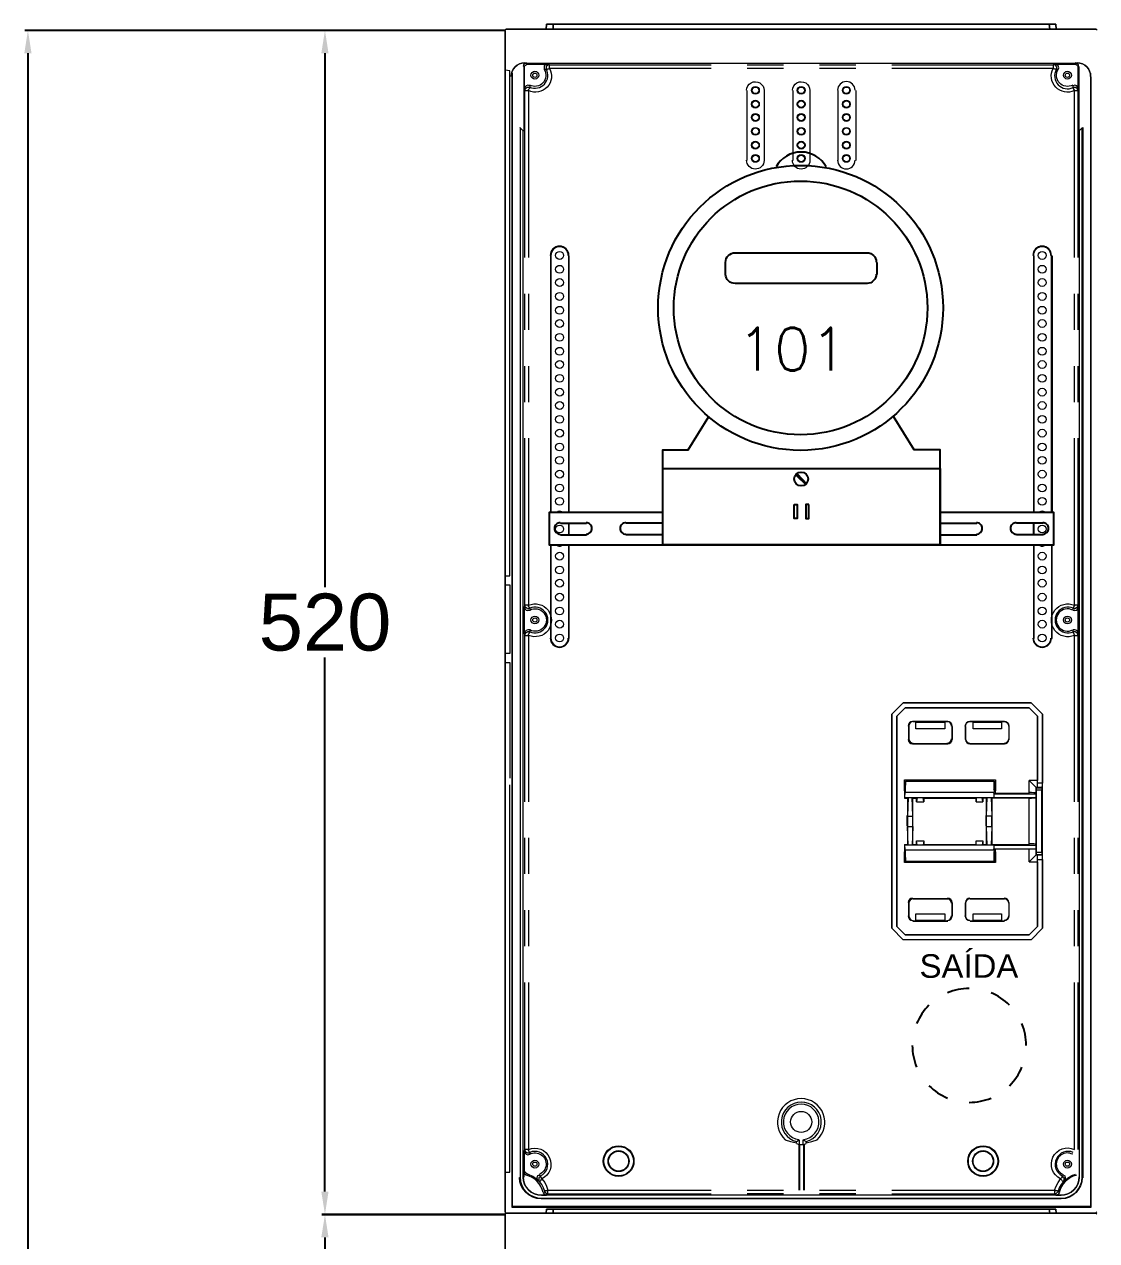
# Model space of a CAD drawing. Header units: millimetres. Extents: x 2788 to 2954, y 1337 to 1391.
# Drawn here: x 2903.994 to 2905.878, y 1352.448 to 1354.584 of the extents above; entities that cross this region are included whole.
import ezdxf

# ---------------------------------------------------------------- set-up
doc = ezdxf.new("R2010")
doc.units = ezdxf.units.MM
for name, color, linetype in [('Diagrama Unifilar', 7, 'Continuous'), ('PDF_0', 7, 'Continuous'), ('PDF_Texto', 7, 'Continuous'), ('PDF_VPORTS', 7, 'Continuous')]:
    doc.layers.add(name, color=color, linetype=linetype)
doc.styles.add('PDF Arial', font='arial.ttf')
doc.styles.add('ROMMANS', font='ROMANS.shx', dxfattribs={"height": 100})

msp = doc.modelspace()

# ---------------------------------------------------------------- linework, layer by layer
at = {"layer": 'PDF_0', "lineweight": 15}
for points in [[(2904.9106, 1354.5754), (2904.9117, 1354.5839), (2904.9233, 1354.5839), (2905.7943, 1354.5839), (2905.806, 1354.5839), (2905.807, 1354.5754), (2905.806, 1354.5839), (2905.7943, 1354.5839), (2904.9233, 1354.5839), (2904.9117, 1354.5839)], [(2904.8386, 1352.4979), (2904.8386, 1354.5733)], [(2904.8407, 1354.5754), (2905.8769, 1354.5754)], [(2904.9191, 1354.1775), (2904.9191, 1353.7266)], [(2904.9508, 1353.7266), (2904.9508, 1354.1775)], [(2904.9508, 1353.6875), (2904.9508, 1353.7076)], [(2904.9191, 1353.6695), (2904.9191, 1353.5054)], [(2904.9508, 1353.5054), (2904.9508, 1353.6695)], [(2905.5181, 1352.9963), (2905.5181, 1353.3721), (2905.5382, 1353.3922), (2905.5181, 1353.3721)], [(2905.6165, 1353.3594), (2905.5551, 1353.3594), (2905.5562, 1353.3594), (2905.5573, 1353.3594), (2905.5604, 1353.3583), (2905.6112, 1353.3583), (2905.6134, 1353.3594), (2905.6155, 1353.3594)], [(2905.716, 1353.3594), (2905.6557, 1353.3594), (2905.6578, 1353.3594), (2905.661, 1353.3583), (2905.7107, 1353.3583), (2905.7139, 1353.3594)], [(2905.5477, 1353.3287), (2905.5477, 1353.3509), (2905.5477, 1353.3276)], [(2905.6239, 1353.3276), (2905.6239, 1353.3509), (2905.6239, 1353.3287)], [(2905.6472, 1353.3509), (2905.6472, 1353.3276), (2905.6483, 1353.3287), (2905.6483, 1353.3509)], [(2905.7245, 1353.3276), (2905.7245, 1353.3509), (2905.7234, 1353.3509), (2905.7234, 1353.3287)], [(2905.5562, 1353.3202), (2905.5551, 1353.3202), (2905.6165, 1353.3202), (2905.6155, 1353.3202)], [(2905.716, 1353.3202), (2905.6557, 1353.3202)], [(2905.5424, 1353.2546), (2905.698, 1353.2546), (2905.698, 1353.2345), (2905.5424, 1353.2345)], [(2905.6779, 1353.2186), (2905.6769, 1353.226), (2905.6779, 1353.225)], [(2905.5477, 1353.0397), (2905.5477, 1353.0408), (2905.5477, 1353.0175)], [(2905.6165, 1353.0482), (2905.5551, 1353.0482), (2905.5562, 1353.0482), (2905.6155, 1353.0482)], [(2905.6239, 1353.0175), (2905.6239, 1353.0408), (2905.6239, 1353.0397)], [(2905.6483, 1353.0175), (2905.6483, 1353.0397), (2905.6472, 1353.0408), (2905.6472, 1353.0175)], [(2905.7245, 1353.0408), (2905.7234, 1353.0397), (2905.7234, 1353.0175), (2905.7245, 1353.0175)], [(2905.5551, 1353.009), (2905.6165, 1353.009), (2905.6155, 1353.009), (2905.6134, 1353.009), (2905.6112, 1353.0101), (2905.5604, 1353.0101), (2905.5573, 1353.009), (2905.5562, 1353.009)], [(2905.6557, 1353.009), (2905.716, 1353.009), (2905.7139, 1353.009), (2905.7107, 1353.0101), (2905.661, 1353.0101), (2905.6578, 1353.009)], [(2904.8386, 1350.4171), (2904.8386, 1352.4936)], [(2904.8407, 1352.4957), (2905.8769, 1352.4957)], [(2904.8407, 1352.4957), (2905.8769, 1352.4957)], [(2904.9106, 1352.4957), (2904.9117, 1352.5031), (2904.9233, 1352.5031), (2905.7943, 1352.5031), (2905.806, 1352.5031), (2905.807, 1352.4957), (2905.806, 1352.5031), (2905.7943, 1352.5031), (2904.9233, 1352.5031), (2904.9117, 1352.5031)]]:
    msp.add_lwpolyline(points, close=True, dxfattribs=at)
at = {"layer": 'PDF_0', "lineweight": 0}
for points in [[(2904.9233, 1354.5754), (2904.9233, 1354.5839)], [(2905.7943, 1354.5839), (2905.7954, 1354.5754)], [(2904.9233, 1352.4957), (2904.9233, 1352.5031)], [(2905.7943, 1352.5031), (2905.7954, 1352.4957)]]:
    msp.add_lwpolyline(points, close=True, dxfattribs=at)
at = {"layer": 'PDF_0', "color": 150, "lineweight": 25, "true_color": 0x007fff}
for points in [[(2904.6756, 1354.5733), (2903.9951, 1354.5733)], [(2904.8386, 1354.5733), (2904.5169, 1354.5733)], [(2904.0004, 1354.5331), (2904.0004, 1351.5157)], [(2904.5222, 1354.5331), (2904.5222, 1353.5954)], [(2904.5222, 1352.5338), (2904.5222, 1353.4716)], [(2904.5222, 1352.4534), (2904.5222, 1351.5157)]]:
    msp.add_lwpolyline(points, dxfattribs=at)
at = {"layer": 'PDF_0', "lineweight": 15}
for points in [[(2904.8386, 1354.5738, -0.414215), (2904.8407, 1354.5754), (2905.8769, 1354.5754, -0.414215), (2905.8779, 1354.5738)], [(2904.882, 1354.4759), (2904.8788, 1354.477), (2904.8757, 1354.4759), (2904.8736, 1354.4738), (2904.8725, 1354.4707), (2904.8725, 1354.5077, -0.414213), (2904.8788, 1354.5141), (2904.9127, 1354.5141), (2904.9095, 1354.513), (2904.9074, 1354.5109), (2904.9074, 1354.5077), (2904.9074, 1354.5045, -0.775486), (2904.8818, 1354.4772)], [(2905.8359, 1354.4772, -0.775486), (2905.8102, 1354.5045), (2905.8113, 1354.5077), (2905.8102, 1354.5109), (2905.8081, 1354.513), (2905.8049, 1354.5141), (2905.8393, 1354.5141, -0.414213), (2905.8451, 1354.5077), (2905.8451, 1354.4707), (2905.8451, 1354.4738), (2905.843, 1354.4759), (2905.8398, 1354.477), (2905.8367, 1354.4759)], [(2905.263, 1354.468, -1), (2905.2937, 1354.4675), (2905.2937, 1354.3447, -1), (2905.263, 1354.3452)], [(2905.3435, 1354.468, -1), (2905.3742, 1354.4675), (2905.3742, 1354.3447, -1), (2905.3435, 1354.3452)], [(2904.8704, 1352.5598, 0.41421), (2904.9027, 1352.5275, -0.41421), (2904.8704, 1352.5592), (2904.8704, 1354.3966), (2904.8651, 1354.4019), (2904.8651, 1352.5592, 0.414101), (2904.9032, 1352.5222), (2905.8155, 1352.5222, 0.414101), (2905.8525, 1352.5592), (2905.8525, 1354.4019), (2905.8473, 1354.3966), (2905.8473, 1352.5592, -0.41421), (2905.815, 1352.5275, 0.41421), (2905.8473, 1352.5598)], [(2905.5447, 1353.1944, 0.011486), (2905.5446, 1353.1853, 0.011486), (2905.5447, 1353.1761)], [(2905.555, 1353.1761, 0.011486), (2905.5551, 1353.1853, 0.011486), (2905.555, 1353.1944)], [(2905.6834, 1353.1944, 0.011486), (2905.6832, 1353.1853, 0.011486), (2905.6834, 1353.1761)], [(2905.6936, 1353.1761, 0.011486), (2905.6938, 1353.1853, 0.011486), (2905.6936, 1353.1944)], [(2904.8778, 1352.5645), (2904.8746, 1352.5666), (2904.8725, 1352.5698), (2904.8725, 1352.6048), (2904.8736, 1352.6016), (2904.8757, 1352.5995), (2904.8788, 1352.5984), (2904.882, 1352.5995, -1.055241), (2904.8984, 1352.5639)], [(2904.9054, 1352.5323, 0.292489), (2904.8757, 1352.5624), (2904.8725, 1352.5645), (2904.8714, 1352.5688), (2904.8714, 1352.5592)], [(2905.8525, 1352.5587, -0.414101), (2905.8155, 1352.5211), (2904.9021, 1352.5211, -0.414101), (2904.864, 1352.5587)], [(2905.8424, 1352.5625, 0.292489), (2905.8123, 1352.5317), (2905.8102, 1352.5285), (2905.806, 1352.5275), (2905.8155, 1352.5275), (2904.9032, 1352.5275), (2904.9117, 1352.5275), (2904.9085, 1352.5285), (2904.9064, 1352.5317)], [(2905.8197, 1352.5624), (2905.8219, 1352.5614), (2905.8229, 1352.5582), (2905.8229, 1352.5561), (2905.8219, 1352.5529, -0.134814), (2905.8407, 1352.5643)]]:
    msp.add_lwpolyline(points, format="xyb", dxfattribs=at)
for points in [[(2904.873, 1354.5162, 0.414213), (2904.8492, 1354.4924, -0.414213)], [(2905.8674, 1354.4924, 0.414213), (2905.8436, 1354.5162, -0.414213)], [(2904.9291, 1353.6698, 0.467696), (2904.9397, 1353.6698, -0.416518)], [(2905.7769, 1353.6698, 0.467696), (2905.7874, 1353.6698, -0.416518)], [(2904.882, 1353.5202), (2904.8788, 1353.5202), (2904.8757, 1353.5192), (2904.8736, 1353.5171), (2904.8725, 1353.5149), (2904.8725, 1353.5605), (2904.8736, 1353.5573), (2904.8757, 1353.5552), (2904.8788, 1353.5541), (2904.882, 1353.5552, -1.671857)], [(2905.6552, 1353.3594, 0.414101), (2905.6472, 1353.3514, -0.414101)], [(2905.7234, 1353.3514, 0.414101), (2905.7155, 1353.3594, -0.414101)], [(2905.6472, 1353.018, 0.414101), (2905.6552, 1353.0101, -0.414101)], [(2905.7155, 1353.0101, 0.414101), (2905.7234, 1353.018, -0.414101)]]:
    msp.add_lwpolyline(points, format="xyb", close=True, dxfattribs=at)
for points in [[(2905.8441, 1354.5151), (2904.8736, 1354.5151)], [(2905.8409, 1354.5151), (2904.8767, 1354.5151)], [(2904.8386, 1353.6155), (2904.8471, 1353.6155), (2904.8471, 1354.5024), (2904.8386, 1354.5035)], [(2904.8503, 1354.4918), (2904.8503, 1352.5063)], [(2904.8503, 1354.4918), (2904.8503, 1354.4918)], [(2904.8513, 1354.4982), (2904.8513, 1352.5074)], [(2904.8714, 1354.5098), (2904.8714, 1354.3966), (2904.8704, 1354.3966)], [(2905.8473, 1354.3966), (2905.8473, 1354.5098)], [(2905.8674, 1354.4982), (2905.8674, 1352.5074), (2905.8684, 1352.5063), (2905.8684, 1354.4918)], [(2905.2641, 1354.3447), (2905.2641, 1354.4675)], [(2905.3445, 1354.3447), (2905.3445, 1354.4675)], [(2905.4239, 1354.3447), (2905.4239, 1354.4675)], [(2905.4546, 1354.4675), (2905.4546, 1354.3447)], [(2904.8651, 1354.4019), (2904.8651, 1354.4029), (2904.8651, 1352.5582)], [(2905.8525, 1354.4019), (2905.8536, 1354.4029), (2905.8536, 1352.5582)], [(2904.9191, 1354.1775), (2904.9191, 1354.1775)], [(2904.9508, 1354.1775), (2904.9508, 1354.1775)], [(2905.7679, 1353.7266), (2905.7679, 1354.1775), (2905.7668, 1354.1775), (2905.7668, 1353.7266)], [(2905.7986, 1353.7266), (2905.7986, 1354.1775), (2905.7996, 1354.1775), (2905.7996, 1353.7266)], [(2905.7668, 1353.6875), (2905.7668, 1353.7076)], [(2905.7679, 1353.6875), (2905.7679, 1353.7076)], [(2905.7668, 1353.6695), (2905.7668, 1353.5054), (2905.7679, 1353.5054), (2905.7679, 1353.6695)], [(2905.7986, 1353.6695), (2905.7986, 1353.5054), (2905.7996, 1353.5054), (2905.7996, 1353.6695)], [(2904.8386, 1353.5996), (2904.8471, 1353.5996), (2904.8471, 1353.479), (2904.8386, 1353.479)], [(2905.8367, 1353.5552), (2905.8398, 1353.5541), (2905.843, 1353.5552), (2905.8451, 1353.5573), (2905.8451, 1353.5605), (2905.8451, 1353.5149), (2905.8451, 1353.5171), (2905.843, 1353.5192), (2905.8398, 1353.5202), (2905.8367, 1353.5202)], [(2904.8386, 1353.4631), (2904.8471, 1353.4631), (2904.8471, 1353.2599)], [(2905.5266, 1353.3689), (2905.5414, 1353.3837), (2905.5266, 1353.3689)], [(2905.5382, 1353.3922), (2905.7626, 1353.3922), (2905.5382, 1353.3922)], [(2905.5414, 1353.3837), (2905.7594, 1353.3837), (2905.5414, 1353.3837)], [(2905.7594, 1353.3837), (2905.7742, 1353.3689), (2905.7594, 1353.3837)], [(2905.7626, 1353.3922), (2905.7827, 1353.3721), (2905.7626, 1353.3922)], [(2905.5266, 1352.9995), (2905.5266, 1353.3689), (2905.5266, 1352.9995)], [(2905.7816, 1353.1255), (2905.7827, 1353.1244), (2905.7742, 1353.1244), (2905.7711, 1353.1244), (2905.7594, 1353.1128), (2905.7742, 1353.1128), (2905.7742, 1352.9995), (2905.7742, 1353.117), (2905.7827, 1353.117), (2905.7827, 1352.9963), (2905.7827, 1353.3721), (2905.7827, 1353.2514), (2905.7742, 1353.2514), (2905.7742, 1353.3689), (2905.7742, 1353.2556), (2905.7594, 1353.2556)], [(2905.6112, 1353.3583), (2905.6112, 1353.3467), (2905.5604, 1353.3467), (2905.5604, 1353.3583)], [(2905.7107, 1353.3583), (2905.7107, 1353.3467), (2905.661, 1353.3467), (2905.661, 1353.3583)], [(2905.6557, 1353.3202), (2905.6557, 1353.3202)], [(2905.5403, 1353.2377), (2905.5403, 1353.2567), (2905.7001, 1353.2567), (2905.7001, 1353.2377)], [(2905.698, 1353.2398), (2905.698, 1353.2546), (2905.5424, 1353.2546), (2905.5414, 1353.2398)], [(2905.7001, 1353.2334), (2905.7594, 1353.2334), (2905.7594, 1353.2556), (2905.7711, 1353.244), (2905.7742, 1353.244), (2905.7827, 1353.244), (2905.7816, 1353.2429)], [(2904.8386, 1352.5677), (2904.8471, 1352.5677), (2904.8471, 1353.2482)], [(2905.5414, 1353.2387), (2905.5403, 1353.2377), (2905.5403, 1353.225), (2905.5414, 1353.226), (2905.5467, 1353.226), (2905.5541, 1353.226), (2905.5626, 1353.226), (2905.5731, 1353.226), (2905.6663, 1353.226), (2905.6769, 1353.226), (2905.6853, 1353.226), (2905.6927, 1353.226), (2905.698, 1353.226), (2905.698, 1353.2324), (2905.7001, 1353.2334), (2905.7001, 1353.2377), (2905.698, 1353.2387)], [(2905.698, 1353.2324), (2905.7711, 1353.2324)], [(2905.7721, 1353.2429), (2905.7816, 1353.2429), (2905.7816, 1353.2387), (2905.7721, 1353.2387), (2905.7721, 1353.2429), (2905.7711, 1353.244), (2905.7711, 1353.2334), (2905.7711, 1353.2324), (2905.7711, 1353.226), (2905.7711, 1353.225), (2905.7711, 1353.1435), (2905.7711, 1353.1424), (2905.7711, 1353.135), (2905.7711, 1353.1244), (2905.7721, 1353.1255), (2905.7721, 1353.1297), (2905.7721, 1353.2387)], [(2905.7721, 1353.1297), (2905.7816, 1353.1297), (2905.7816, 1353.2387)], [(2905.5403, 1353.225), (2905.5456, 1353.225), (2905.5467, 1353.226), (2905.5456, 1353.1932), (2905.5551, 1353.1932), (2905.5541, 1353.226), (2905.5551, 1353.225), (2905.5615, 1353.225), (2905.5626, 1353.226), (2905.5615, 1353.2186), (2905.5742, 1353.2186), (2905.5731, 1353.226), (2905.5742, 1353.225), (2905.6663, 1353.225), (2905.6663, 1353.226), (2905.6663, 1353.2186), (2905.6779, 1353.2186)], [(2905.5456, 1353.225), (2905.5456, 1353.1435), (2905.5467, 1353.1424), (2905.5456, 1353.1752), (2905.5551, 1353.1752), (2905.5541, 1353.1424), (2905.5551, 1353.1435), (2905.5615, 1353.1435), (2905.5626, 1353.1424), (2905.5615, 1353.1498), (2905.5742, 1353.1498), (2905.5731, 1353.1424), (2905.5742, 1353.1435), (2905.6663, 1353.1435), (2905.6663, 1353.1424), (2905.6663, 1353.1498), (2905.6779, 1353.1498), (2905.6769, 1353.1424), (2905.6779, 1353.1435), (2905.6843, 1353.1435), (2905.6853, 1353.1424), (2905.6843, 1353.1752), (2905.6938, 1353.1752), (2905.6927, 1353.1424), (2905.6938, 1353.1435), (2905.7594, 1353.1435), (2905.7594, 1353.225), (2905.6938, 1353.225), (2905.6927, 1353.226), (2905.6938, 1353.1932), (2905.6843, 1353.1932), (2905.6853, 1353.226), (2905.6843, 1353.225), (2905.6779, 1353.225)], [(2905.5551, 1353.1435), (2905.5551, 1353.225)], [(2905.5615, 1353.2186), (2905.5615, 1353.225)], [(2905.5742, 1353.225), (2905.5742, 1353.2186)], [(2905.6663, 1353.2186), (2905.6663, 1353.225)], [(2905.6843, 1353.1435), (2905.6843, 1353.225)], [(2905.6938, 1353.225), (2905.6938, 1353.1435)], [(2905.698, 1353.226), (2905.7711, 1353.226)], [(2905.5615, 1353.1435), (2905.5615, 1353.1498)], [(2905.5742, 1353.1498), (2905.5742, 1353.1435)], [(2905.6663, 1353.1435), (2905.6663, 1353.1498)], [(2905.6779, 1353.1498), (2905.6779, 1353.1435)], [(2905.7711, 1353.135), (2905.698, 1353.135), (2905.698, 1353.1424), (2905.6927, 1353.1424), (2905.6853, 1353.1424), (2905.6769, 1353.1424), (2905.6663, 1353.1424), (2905.5731, 1353.1424), (2905.5626, 1353.1424), (2905.5541, 1353.1424), (2905.5467, 1353.1424), (2905.5414, 1353.1424), (2905.5403, 1353.1435), (2905.5403, 1353.1308), (2905.5414, 1353.1308)], [(2905.5403, 1353.1435), (2905.5456, 1353.1435)], [(2905.7001, 1353.1308), (2905.7001, 1353.1117), (2905.5403, 1353.1117), (2905.5403, 1353.1308)], [(2905.5414, 1353.1286), (2905.5424, 1353.1138), (2905.5424, 1353.1339), (2905.698, 1353.1339), (2905.698, 1353.1138), (2905.698, 1353.1286)], [(2905.698, 1353.1424), (2905.7711, 1353.1424)], [(2905.698, 1353.1308), (2905.7001, 1353.1308), (2905.7001, 1353.135)], [(2905.7594, 1353.1128), (2905.7594, 1353.135)], [(2905.7816, 1353.1297), (2905.7816, 1353.1255), (2905.7721, 1353.1255)], [(2905.698, 1353.1138), (2905.5424, 1353.1138), (2905.698, 1353.1138)], [(2905.716, 1353.0482), (2905.6557, 1353.0482), (2905.716, 1353.0482)], [(2905.5477, 1353.0175), (2905.5477, 1353.0175)], [(2905.5604, 1353.0101), (2905.5604, 1353.0217), (2905.6112, 1353.0217), (2905.6112, 1353.0101)], [(2905.6239, 1353.0175), (2905.6239, 1353.0175)], [(2905.661, 1353.0101), (2905.661, 1353.0217), (2905.7107, 1353.0217), (2905.7107, 1353.0101)], [(2905.5382, 1352.9762), (2905.5181, 1352.9963), (2905.5382, 1352.9762)], [(2905.5414, 1352.9847), (2905.5266, 1352.9995), (2905.5414, 1352.9847)], [(2905.7626, 1352.9762), (2905.7827, 1352.9963), (2905.7626, 1352.9762), (2905.5382, 1352.9762)], [(2905.5668, 1353.0101), (2905.5668, 1353.009)], [(2905.6557, 1353.009), (2905.6557, 1353.009)], [(2905.716, 1353.009), (2905.716, 1353.009)], [(2905.7742, 1352.9995), (2905.7594, 1352.9847), (2905.7742, 1352.9995)], [(2905.5414, 1352.9847), (2905.7594, 1352.9847), (2905.5414, 1352.9847)], [(2905.3308, 1352.6249), (2905.3403, 1352.6217), (2905.3509, 1352.6196), (2905.3509, 1352.6217), (2905.3551, 1352.6249), (2905.3551, 1352.6164), (2905.3625, 1352.6164), (2905.3636, 1352.6164)], [(2905.3509, 1352.6185), (2905.3551, 1352.6164), (2905.3636, 1352.6164), (2905.3678, 1352.6185)], [(2905.3625, 1352.6164), (2905.3625, 1352.6249), (2905.3678, 1352.6217), (2905.3678, 1352.6196), (2905.3773, 1352.6217), (2905.3869, 1352.6249)], [(2904.899, 1352.5624), (2904.8958, 1352.5614), (2904.8947, 1352.5582), (2904.8947, 1352.5561), (2904.8968, 1352.5529)], [(2905.8674, 1352.5074), (2904.8513, 1352.5074), (2904.8503, 1352.5063), (2905.8684, 1352.5063)], [(2904.8407, 1352.4957), (2905.8769, 1352.4957)], [(2905.807, 1352.4957), (2905.806, 1352.5031), (2905.7943, 1352.5031), (2904.9233, 1352.5031), (2904.9117, 1352.5031), (2904.9106, 1352.4957)]]:
    msp.add_lwpolyline(points, dxfattribs=at)
at = {"layer": 'PDF_0', "lineweight": 0}
for points in [[(2904.8767, 1354.5151), (2904.8788, 1354.5141)], [(2905.2006, 1354.5066), (2904.9169, 1354.5066), (2904.9169, 1354.513), (2904.9148, 1354.513), (2904.9138, 1354.513), (2904.9138, 1354.5119), (2904.9127, 1354.5109), (2904.9117, 1354.5109), (2904.9106, 1354.5098), (2904.9106, 1354.5088), (2904.9106, 1354.5077), (2904.9106, 1354.5066), (2904.9106, 1354.5056), (2904.9117, 1354.5045), (2904.9074, 1354.5045)], [(2904.9127, 1354.5141), (2904.9169, 1354.513), (2905.2006, 1354.513)], [(2905.2641, 1354.513), (2905.3276, 1354.513)], [(2905.3911, 1354.513), (2905.4546, 1354.513)], [(2905.5181, 1354.513), (2905.8017, 1354.513), (2905.8049, 1354.5141)], [(2905.8398, 1354.5141), (2905.8409, 1354.5151)], [(2904.8725, 1354.5077), (2904.8714, 1354.5098)], [(2905.3276, 1354.5066), (2905.2641, 1354.5066)], [(2905.4546, 1354.5066), (2905.3911, 1354.5066)], [(2905.8473, 1354.5098), (2905.8451, 1354.5077)], [(2904.8736, 1354.1743), (2904.8736, 1354.4675), (2904.8725, 1354.4707)], [(2904.882, 1354.4759), (2904.882, 1354.4728), (2904.881, 1354.4728), (2904.8799, 1354.4728), (2904.8788, 1354.4728), (2904.8778, 1354.4728), (2904.8767, 1354.4728), (2904.8757, 1354.4717), (2904.8746, 1354.4717), (2904.8746, 1354.4707), (2904.8736, 1354.4696), (2904.8736, 1354.4685), (2904.8736, 1354.4675), (2904.8799, 1354.4675), (2904.8799, 1354.1743)], [(2905.8388, 1354.1743), (2905.8388, 1354.4675), (2905.8451, 1354.4675), (2905.8451, 1354.4685), (2905.8441, 1354.4696), (2905.8441, 1354.4707), (2905.843, 1354.4717), (2905.842, 1354.4717), (2905.842, 1354.4728), (2905.8409, 1354.4728), (2905.8398, 1354.4728), (2905.8388, 1354.4728), (2905.8377, 1354.4728), (2905.8367, 1354.4728), (2905.8367, 1354.4759)], [(2905.8451, 1354.4707), (2905.8451, 1354.4675), (2905.8451, 1354.1743)], [(2904.8736, 1354.0473), (2904.8736, 1354.1108)], [(2904.8799, 1354.1108), (2904.8799, 1354.0473)], [(2905.8388, 1354.0473), (2905.8388, 1354.1108)], [(2905.8451, 1354.1108), (2905.8451, 1354.0473)], [(2904.8736, 1353.9203), (2904.8736, 1353.9838)], [(2904.8799, 1353.9838), (2904.8799, 1353.9203)], [(2905.8388, 1353.9203), (2905.8388, 1353.9838)], [(2905.8451, 1353.9838), (2905.8451, 1353.9203)], [(2904.8725, 1353.5605), (2904.8736, 1353.5636), (2904.8736, 1353.8568)], [(2904.8799, 1353.8568), (2904.8799, 1353.5636), (2904.8736, 1353.5636), (2904.8736, 1353.5626), (2904.8736, 1353.5615), (2904.8746, 1353.5605), (2904.8746, 1353.5594), (2904.8757, 1353.5594), (2904.8767, 1353.5583), (2904.8778, 1353.5583), (2904.8788, 1353.5573), (2904.8799, 1353.5573), (2904.881, 1353.5583), (2904.882, 1353.5583), (2904.882, 1353.5552)], [(2905.8367, 1353.5552), (2905.8367, 1353.5583), (2905.8377, 1353.5583), (2905.8388, 1353.5573), (2905.8398, 1353.5573), (2905.8409, 1353.5583), (2905.842, 1353.5583), (2905.842, 1353.5594), (2905.843, 1353.5594), (2905.8441, 1353.5605), (2905.8441, 1353.5615), (2905.8451, 1353.5626), (2905.8451, 1353.5636), (2905.8388, 1353.5636), (2905.8388, 1353.8568)], [(2905.8451, 1353.8568), (2905.8451, 1353.5636), (2905.8451, 1353.5605)], [(2904.8736, 1353.2186), (2904.8736, 1353.5107), (2904.8725, 1353.5149)], [(2904.882, 1353.5202), (2904.882, 1353.5171), (2904.881, 1353.5171), (2904.8799, 1353.5171), (2904.8788, 1353.5171), (2904.8778, 1353.5171), (2904.8767, 1353.516), (2904.8757, 1353.516), (2904.8746, 1353.5149), (2904.8746, 1353.5139), (2904.8736, 1353.5128), (2904.8736, 1353.5107), (2904.8799, 1353.5107), (2904.8799, 1353.2186)], [(2905.8451, 1353.5149), (2905.8451, 1353.5107), (2905.8451, 1353.2186)], [(2904.8736, 1353.0916), (2904.8736, 1353.1551)], [(2904.8799, 1353.1551), (2904.8799, 1353.0916)], [(2905.8388, 1353.0916), (2905.8388, 1353.1551)], [(2905.8451, 1353.1551), (2905.8451, 1353.0916)], [(2904.8736, 1352.9646), (2904.8736, 1353.0281)], [(2904.8799, 1353.0281), (2904.8799, 1352.9646)], [(2905.8388, 1352.9646), (2905.8388, 1353.0281)], [(2905.8451, 1353.0281), (2905.8451, 1352.9646)], [(2904.8725, 1352.6048), (2904.8736, 1352.6079), (2904.8736, 1352.9011)], [(2904.8799, 1352.9011), (2904.8799, 1352.6079), (2904.8736, 1352.6079), (2904.8736, 1352.6069), (2904.8736, 1352.6058), (2904.8746, 1352.6048), (2904.8746, 1352.6037), (2904.8757, 1352.6026), (2904.8767, 1352.6026), (2904.8778, 1352.6016), (2904.8788, 1352.6016), (2904.8799, 1352.6016), (2904.881, 1352.6016), (2904.882, 1352.6026), (2904.882, 1352.5995)], [(2905.8451, 1352.9011), (2905.8451, 1352.6079)], [(2904.8714, 1352.5688), (2904.8725, 1352.5698)], [(2904.8651, 1352.5582), (2904.8651, 1352.5592)], [(2904.8704, 1352.5592), (2904.8714, 1352.5592)], [(2904.8778, 1352.5645), (2904.8767, 1352.5635), (2904.8757, 1352.5624)], [(2904.9064, 1352.5317), (2904.9085, 1352.5338), (2904.9085, 1352.5328), (2904.9095, 1352.5328), (2904.9095, 1352.5317), (2904.9106, 1352.5307), (2904.9117, 1352.5307), (2904.9127, 1352.5296), (2904.9138, 1352.5296), (2904.9138, 1352.536), (2904.9127, 1352.536), (2904.9117, 1352.5349), (2904.9106, 1352.5349), (2904.9095, 1352.5349), (2904.9085, 1352.5349), (2904.9085, 1352.5338), (2904.9064, 1352.5402), (2904.9032, 1352.5465), (2904.899, 1352.5518), (2904.8968, 1352.5529)], [(2905.5181, 1352.536), (2905.8039, 1352.536), (2905.8039, 1352.5296), (2905.8049, 1352.5296), (2905.806, 1352.5307), (2905.807, 1352.5307), (2905.8081, 1352.5317), (2905.8092, 1352.5328), (2905.8102, 1352.5338), (2905.8092, 1352.5349), (2905.8081, 1352.5349), (2905.807, 1352.5349), (2905.806, 1352.5349), (2905.8049, 1352.536), (2905.8039, 1352.536), (2905.807, 1352.5434), (2905.8102, 1352.5497), (2905.8144, 1352.5561), (2905.8155, 1352.555), (2905.8166, 1352.5539), (2905.8176, 1352.5529), (2905.8187, 1352.5518), (2905.8197, 1352.5518), (2905.8197, 1352.5529), (2905.8208, 1352.5539), (2905.8208, 1352.555), (2905.8208, 1352.5561), (2905.8208, 1352.5571), (2905.8208, 1352.5582), (2905.8197, 1352.5592), (2905.8187, 1352.5592), (2905.8187, 1352.5603), (2905.8176, 1352.5614), (2905.8197, 1352.5624)], [(2905.8219, 1352.5529), (2905.8197, 1352.5518), (2905.8155, 1352.5465), (2905.8123, 1352.5402), (2905.8102, 1352.5338), (2905.8123, 1352.5317)], [(2904.9032, 1352.5275), (2904.9032, 1352.5275)], [(2904.9117, 1352.5275), (2904.9138, 1352.5296), (2905.2006, 1352.5296)], [(2905.2641, 1352.536), (2905.3276, 1352.536)], [(2905.3276, 1352.5296), (2905.2641, 1352.5296)], [(2905.3911, 1352.536), (2905.4546, 1352.536)], [(2905.4546, 1352.5296), (2905.3911, 1352.5296)], [(2905.5181, 1352.5296), (2905.8039, 1352.5296), (2905.806, 1352.5275)], [(2905.8155, 1352.5275), (2905.8155, 1352.5275)], [(2904.9032, 1352.5222), (2904.9021, 1352.5211)], [(2905.8155, 1352.5211), (2905.8155, 1352.5222)], [(2904.9233, 1352.5031), (2904.9233, 1352.4957)], [(2905.7954, 1352.4957), (2905.7943, 1352.5031)]]:
    msp.add_lwpolyline(points, dxfattribs=at)
for points in [[(2905.8102, 1354.5045), (2905.807, 1354.5045), (2905.807, 1354.5056), (2905.8081, 1354.5066), (2905.8081, 1354.5077), (2905.8081, 1354.5088), (2905.807, 1354.5098), (2905.807, 1354.5109), (2905.806, 1354.5109), (2905.8049, 1354.5119), (2905.8039, 1354.513), (2905.8028, 1354.513), (2905.8017, 1354.513), (2905.8017, 1354.5066), (2905.8028, 1354.5066), (2905.8039, 1354.5056), (2905.8049, 1354.5056), (2905.806, 1354.5045), (2905.807, 1354.5045, 0.729771), (2905.8367, 1354.4728), (2905.8367, 1354.4717), (2905.8367, 1354.4707), (2905.8377, 1354.4707), (2905.8377, 1354.4696), (2905.8388, 1354.4685), (2905.8388, 1354.4675, -0.732262), (2905.8017, 1354.5066), (2905.5181, 1354.5066)], [(2904.9117, 1354.5045), (2904.9127, 1354.5045), (2904.9138, 1354.5056), (2904.9148, 1354.5056), (2904.9159, 1354.5066), (2904.9169, 1354.5066, -0.724436), (2904.8799, 1354.4675), (2904.8799, 1354.4685), (2904.8799, 1354.4696), (2904.881, 1354.4707), (2904.882, 1354.4717), (2904.882, 1354.4728)], [(2905.8388, 1353.2186), (2905.8388, 1353.5107, -1.526621), (2905.8388, 1353.5636), (2905.8388, 1353.5626), (2905.8377, 1353.5615), (2905.8377, 1353.5605), (2905.8367, 1353.5594), (2905.8367, 1353.5583, 1.541167), (2905.8367, 1353.5171), (2905.8367, 1353.516), (2905.8367, 1353.5149), (2905.8377, 1353.5139), (2905.8377, 1353.5128), (2905.8388, 1353.5118), (2905.8388, 1353.5107), (2905.8451, 1353.5107), (2905.8451, 1353.5128), (2905.8441, 1353.5128), (2905.8441, 1353.5139), (2905.843, 1353.5149), (2905.842, 1353.516), (2905.8409, 1353.5171), (2905.8398, 1353.5171), (2905.8388, 1353.5171), (2905.8377, 1353.5171), (2905.8367, 1353.5171), (2905.8367, 1353.5202)], [(2905.8367, 1352.6026, 0.96917), (2905.8176, 1352.5614), (2905.8176, 1352.5603), (2905.8166, 1352.5603), (2905.8166, 1352.5592), (2905.8166, 1352.5582), (2905.8155, 1352.5571), (2905.8144, 1352.5561, -0.98486), (2905.8388, 1352.6079), (2905.8388, 1352.9011)], [(2904.899, 1352.5624), (2904.9011, 1352.5614), (2904.9, 1352.5603), (2904.899, 1352.5592), (2904.8979, 1352.5582), (2904.8979, 1352.5571), (2904.8979, 1352.5561), (2904.8979, 1352.555), (2904.8979, 1352.5539), (2904.8979, 1352.5529), (2904.899, 1352.5518), (2904.9, 1352.5518), (2904.9, 1352.5529), (2904.9011, 1352.5529), (2904.9021, 1352.5539), (2904.9021, 1352.555), (2904.9032, 1352.5561), (2904.9032, 1352.5571), (2904.9021, 1352.5571), (2904.9021, 1352.5582), (2904.9021, 1352.5592), (2904.9011, 1352.5603), (2904.9011, 1352.5614, 0.96917), (2904.882, 1352.6026), (2904.881, 1352.6037), (2904.881, 1352.6048), (2904.8799, 1352.6058), (2904.8799, 1352.6069), (2904.8799, 1352.6079, -0.975434), (2904.9032, 1352.5561), (2904.9085, 1352.5497), (2904.9117, 1352.5434), (2904.9138, 1352.536), (2905.2006, 1352.536)]]:
    msp.add_lwpolyline(points, format="xyb", dxfattribs=at)
at = {"layer": 'PDF_0', "lineweight": 25}
for points in [[(2905.4906, 1354.1452, -0.414213), (2905.4747, 1354.1288), (2905.2429, 1354.1288, -0.414213), (2905.226, 1354.1447), (2905.226, 1354.1658, -0.414213), (2905.2429, 1354.1828), (2905.4747, 1354.1828, -0.414213), (2905.4906, 1354.1664)], [(2904.9355, 1353.7086, 0.414214), (2904.9254, 1353.6986, 0.414214), (2904.9355, 1353.6885)], [(2904.981, 1353.6885, 0.414214), (2904.991, 1353.6986, 0.414214), (2904.981, 1353.7086)], [(2905.0508, 1353.7086, 0.414214), (2905.0408, 1353.6986, 0.414214), (2905.0508, 1353.6885)], [(2905.6668, 1353.6885, 0.414214), (2905.6769, 1353.6986, 0.414214), (2905.6668, 1353.7086)], [(2905.7367, 1353.7086, 0.414214), (2905.7266, 1353.6986, 0.414214), (2905.7367, 1353.6885)], [(2905.7832, 1353.6885, 0.414214), (2905.7933, 1353.6986, 0.414214), (2905.7832, 1353.7086)]]:
    msp.add_lwpolyline(points, format="xyb", dxfattribs=at)
for points in [[(2905.4916, 1354.1658), (2905.4916, 1354.1447)], [(2905.1159, 1353.6695), (2905.1159, 1353.8367), (2905.1604, 1353.8367), (2905.1964, 1353.8949)], [(2905.6028, 1353.6695), (2905.6028, 1353.8367), (2905.5573, 1353.8367), (2905.5213, 1353.8949)], [(2905.3498, 1353.7922), (2905.3678, 1353.7753)], [(2905.3519, 1353.7944), (2905.3689, 1353.7764)], [(2905.1159, 1353.7266), (2904.9159, 1353.7266), (2904.9159, 1353.6695), (2905.8028, 1353.6695), (2905.8028, 1353.7266), (2905.6028, 1353.7266)], [(2904.936, 1353.7076), (2904.9815, 1353.7076)], [(2905.1159, 1353.7076), (2905.0514, 1353.7076)], [(2905.6028, 1353.7076), (2905.6673, 1353.7076)], [(2905.7838, 1353.7076), (2905.7372, 1353.7076)], [(2904.936, 1353.6875), (2904.9815, 1353.6875)], [(2905.1159, 1353.6875), (2905.0514, 1353.6875)], [(2905.6028, 1353.6875), (2905.6673, 1353.6875)], [(2905.7838, 1353.6875), (2905.7372, 1353.6875)], [(2905.3551, 1352.6164), (2905.3551, 1352.536)], [(2905.3636, 1352.6164), (2905.3636, 1352.536)]]:
    msp.add_lwpolyline(points, dxfattribs=at)
for points in [[(2905.1159, 1353.8039), (2905.6028, 1353.8039), (2905.6028, 1353.6695), (2905.1159, 1353.6695)], [(2905.3466, 1353.7404), (2905.3519, 1353.7404), (2905.3519, 1353.716), (2905.3466, 1353.716)], [(2905.372, 1353.7404), (2905.3668, 1353.7404), (2905.3668, 1353.716), (2905.372, 1353.716)]]:
    msp.add_lwpolyline(points, close=True, dxfattribs=at)
at = {"layer": 'PDF_0', "lineweight": 0}
msp.add_lwpolyline([(2904.8799, 1353.5107), (2904.8799, 1353.5118), (2904.8799, 1353.5128), (2904.881, 1353.5139), (2904.881, 1353.5149), (2904.882, 1353.516), (2904.882, 1353.5171, 1.545983), (2904.882, 1353.5583), (2904.882, 1353.5594), (2904.881, 1353.5594), (2904.881, 1353.5605), (2904.8799, 1353.5615), (2904.8799, 1353.5626), (2904.8799, 1353.5636, -1.52294)], format="xyb", close=True, dxfattribs=at)
at = {"layer": 'PDF_0', "color": 150, "lineweight": 25, "true_color": 0x007fff}
msp.add_lwpolyline([(2904.5169, 1352.4936), (2904.8386, 1352.4936)], close=True, dxfattribs=at)
at = {"layer": 'PDF_0', "lineweight": 15}
for centre, radius in [((2904.891, 1354.4945), 0.00688), ((2904.891, 1354.4945), 0.0037), ((2905.8266, 1354.4945), 0.00688), ((2905.8266, 1354.4945), 0.0037), ((2905.2784, 1354.468), 0.00688), ((2905.2784, 1354.468), 0.00582), ((2905.3588, 1354.468), 0.00688), ((2905.3588, 1354.468), 0.00582), ((2905.4382, 1354.468), 0.00688), ((2905.4382, 1354.468), 0.00582), ((2905.2784, 1354.4437), 0.00688), ((2905.2784, 1354.4437), 0.00582), ((2905.3588, 1354.4437), 0.00688), ((2905.3588, 1354.4437), 0.00582), ((2905.4382, 1354.4437), 0.00688), ((2905.4382, 1354.4437), 0.00582), ((2905.2784, 1354.4204), 0.00688), ((2905.3588, 1354.4204), 0.00688), ((2905.4382, 1354.4204), 0.00688), ((2905.2784, 1354.4204), 0.00582), ((2905.3588, 1354.4204), 0.00582), ((2905.4382, 1354.4204), 0.00582), ((2905.2784, 1354.396), 0.00688), ((2905.2784, 1354.396), 0.00582), ((2905.3588, 1354.396), 0.00688), ((2905.3588, 1354.396), 0.00582), ((2905.4382, 1354.396), 0.00688), ((2905.4382, 1354.396), 0.00582), ((2905.2784, 1354.3717), 0.00688), ((2905.2784, 1354.3717), 0.00582), ((2905.3588, 1354.3717), 0.00688), ((2905.3588, 1354.3717), 0.00582), ((2905.4382, 1354.3717), 0.00688), ((2905.4382, 1354.3717), 0.00582), ((2905.2784, 1354.3484), 0.00688), ((2905.2784, 1354.3484), 0.00582), ((2905.3588, 1354.3484), 0.00688), ((2905.3588, 1354.3484), 0.00582), ((2905.4382, 1354.3484), 0.00688), ((2905.4382, 1354.3484), 0.00582), ((2904.9344, 1354.178), 0.00688), ((2904.9344, 1354.178), 0.00688), ((2905.7822, 1354.178), 0.00688), ((2905.7822, 1354.178), 0.00688), ((2904.9344, 1354.1537), 0.00688), ((2904.9344, 1354.1537), 0.00688), ((2905.7822, 1354.1537), 0.00688), ((2905.7822, 1354.1537), 0.00688), ((2904.9344, 1354.1304), 0.00688), ((2904.9344, 1354.1304), 0.00688), ((2905.7822, 1354.1304), 0.00688), ((2905.7822, 1354.1304), 0.00688), ((2904.9344, 1354.106), 0.00688), ((2904.9344, 1354.106), 0.00688), ((2905.7822, 1354.106), 0.00688), ((2905.7822, 1354.106), 0.00688), ((2904.9344, 1354.0817), 0.00688), ((2904.9344, 1354.0817), 0.00688), ((2905.7822, 1354.0817), 0.00688), ((2905.7822, 1354.0817), 0.00688), ((2904.9344, 1354.0584), 0.00688), ((2904.9344, 1354.0584), 0.00688), ((2905.7822, 1354.0584), 0.00688), ((2905.7822, 1354.0584), 0.00688), ((2904.9344, 1354.0341), 0.00688), ((2904.9344, 1354.0341), 0.00688), ((2905.7822, 1354.0341), 0.00688), ((2905.7822, 1354.0341), 0.00688), ((2904.9344, 1354.0097), 0.00688), ((2904.9344, 1354.0097), 0.00688), ((2905.7822, 1354.0097), 0.00688), ((2905.7822, 1354.0097), 0.00688), ((2904.9344, 1353.9865), 0.00688), ((2904.9344, 1353.9865), 0.00688), ((2905.7822, 1353.9865), 0.00688), ((2905.7822, 1353.9865), 0.00688), ((2904.9344, 1353.9621), 0.00688), ((2904.9344, 1353.9621), 0.00688), ((2905.7822, 1353.9621), 0.00688), ((2905.7822, 1353.9621), 0.00688), ((2904.9344, 1353.9378), 0.00688), ((2904.9344, 1353.9378), 0.00688), ((2905.7822, 1353.9378), 0.00688), ((2905.7822, 1353.9378), 0.00688), ((2904.9344, 1353.9145), 0.00688), ((2904.9344, 1353.9145), 0.00688), ((2905.7822, 1353.9145), 0.00688), ((2905.7822, 1353.9145), 0.00688), ((2904.9344, 1353.8901), 0.00688), ((2904.9344, 1353.8901), 0.00688), ((2905.7822, 1353.8901), 0.00688), ((2905.7822, 1353.8901), 0.00688), ((2904.9344, 1353.8658), 0.00688), ((2904.9344, 1353.8658), 0.00688), ((2905.7822, 1353.8658), 0.00688), ((2905.7822, 1353.8658), 0.00688), ((2904.9344, 1353.8415), 0.00688), ((2904.9344, 1353.8415), 0.00688), ((2905.7822, 1353.8415), 0.00688), ((2905.7822, 1353.8415), 0.00688), ((2904.9344, 1353.8182), 0.00688), ((2904.9344, 1353.8182), 0.00688), ((2905.7822, 1353.8182), 0.00688), ((2905.7822, 1353.8182), 0.00688), ((2904.9344, 1353.7938), 0.00688), ((2904.9344, 1353.7938), 0.00688), ((2905.7822, 1353.7938), 0.00688), ((2905.7822, 1353.7938), 0.00688), ((2904.9344, 1353.7695), 0.00688), ((2904.9344, 1353.7695), 0.00688), ((2905.7822, 1353.7695), 0.00688), ((2905.7822, 1353.7695), 0.00688), ((2904.9344, 1353.7462), 0.00688), ((2904.9344, 1353.7462), 0.00688), ((2905.7822, 1353.7462), 0.00688), ((2905.7822, 1353.7462), 0.00688), ((2904.9344, 1353.6975), 0.00688), ((2904.9344, 1353.6975), 0.00688), ((2905.7822, 1353.6975), 0.00688), ((2905.7822, 1353.6975), 0.00688), ((2904.9344, 1353.6499), 0.00688), ((2904.9344, 1353.6499), 0.00688), ((2905.7822, 1353.6499), 0.00688), ((2905.7822, 1353.6499), 0.00688), ((2904.9344, 1353.6255), 0.00688), ((2904.9344, 1353.6255), 0.00688), ((2905.7822, 1353.6255), 0.00688), ((2905.7822, 1353.6255), 0.00688), ((2904.9344, 1353.6023), 0.00688), ((2904.9344, 1353.6023), 0.00688), ((2905.7822, 1353.6023), 0.00688), ((2905.7822, 1353.6023), 0.00688), ((2904.9344, 1353.5779), 0.00688), ((2904.9344, 1353.5779), 0.00688), ((2905.7822, 1353.5779), 0.00688), ((2905.7822, 1353.5779), 0.00688), ((2904.9344, 1353.5536), 0.00688), ((2904.9344, 1353.5536), 0.00688), ((2905.7822, 1353.5536), 0.00688), ((2905.7822, 1353.5536), 0.00688), ((2904.891, 1353.5377), 0.00688), ((2904.891, 1353.5377), 0.0037), ((2904.9344, 1353.5303), 0.00688), ((2904.9344, 1353.5303), 0.00688), ((2905.7822, 1353.5303), 0.00688), ((2905.7822, 1353.5303), 0.00688), ((2905.8266, 1353.5377), 0.00688), ((2905.8266, 1353.5377), 0.0037), ((2904.9344, 1353.506), 0.00688), ((2904.9344, 1353.506), 0.00688), ((2905.7822, 1353.506), 0.00688), ((2905.7822, 1353.506), 0.00688), ((2905.3588, 1352.6561), 0.0185), ((2905.3588, 1352.6561), 0.0185), ((2905.0381, 1352.5873), 0.027), ((2905.0381, 1352.5873), 0.0259), ((2905.6784, 1352.5873), 0.027), ((2905.6784, 1352.5873), 0.0259), ((2905.0381, 1352.5873), 0.0185), ((2905.0381, 1352.5873), 0.0175), ((2905.6784, 1352.5873), 0.0185), ((2905.6784, 1352.5873), 0.0175), ((2904.891, 1352.582), 0.00688), ((2904.891, 1352.582), 0.0037), ((2905.8266, 1352.582), 0.00688), ((2905.8266, 1352.582), 0.0037)]:
    msp.add_circle(centre, radius, dxfattribs=at)
at = {"layer": 'PDF_0', "lineweight": 25}
for centre, radius in [((2905.3578, 1354.0859), 0.2503), ((2905.3578, 1354.0859), 0.2228), ((2905.3588, 1353.7854), 0.0122)]:
    msp.add_circle(centre, radius, dxfattribs=at)
at = {"layer": 'PDF_0', "lineweight": 15}
for centre, radius, start, end in [((2904.8762, 1354.5103), 0.00582, 90.0001, 179.9999), ((2905.8404, 1354.5103), 0.00582, 0.0001, 89.9999), ((2904.891, 1354.4945), 0.0228, 246.0937, 27.9929), ((2905.4382, 1354.468), 0.0153, 360, 180), ((2905.4382, 1354.3452), 0.0153, 180, 0), ((2904.9344, 1354.178), 0.0164, 0, 180), ((2904.9344, 1354.178), 0.0153, 360, 180), ((2905.7822, 1354.178), 0.0164, 0, 180), ((2905.7822, 1354.178), 0.0153, 360, 180), ((2904.9344, 1353.7219), 0.00688, 49.1968, 130.8032), ((2904.9344, 1353.7219), 0.00688, 56.2665, 123.7335), ((2905.7822, 1353.7219), 0.00688, 49.1968, 130.8032), ((2905.7822, 1353.7219), 0.00688, 56.2665, 123.7335), ((2905.8266, 1353.5377), 0.0196, 61.7704, 298.2296), ((2904.9344, 1353.506), 0.0164, 180, 360), ((2904.9344, 1353.506), 0.0153, 180, 0), ((2905.7822, 1353.506), 0.0164, 180, 360), ((2905.7822, 1353.506), 0.0153, 180, 0), ((2905.5546, 1353.3514), 0.00794, 90.011, 179.989), ((2905.5557, 1353.3514), 0.00794, 90.011, 179.989), ((2905.6149, 1353.3514), 0.00794, 0.011, 89.989), ((2905.616, 1353.3514), 0.00794, 0.011, 89.989), ((2905.5546, 1353.3281), 0.00794, 180.011, 269.989), ((2905.5557, 1353.3292), 0.00794, 180.011, 269.989), ((2905.6149, 1353.3292), 0.00794, 270.011, 359.989), ((2905.616, 1353.3281), 0.00794, 270.011, 359.989), ((2905.6552, 1353.3292), 0.00794, 180.011, 269.989), ((2905.6552, 1353.3281), 0.00794, 180.011, 269.989), ((2905.7155, 1353.3292), 0.00794, 270.011, 359.989), ((2905.7155, 1353.3281), 0.00794, 270.011, 359.989), ((2905.5546, 1353.0413), 0.00794, 90.011, 179.989), ((2905.5557, 1353.0403), 0.00794, 90.011, 179.989), ((2905.6149, 1353.0403), 0.00794, 0.011, 89.989), ((2905.616, 1353.0413), 0.00794, 0.011, 89.989), ((2905.6552, 1353.0413), 0.00794, 90.011, 179.989), ((2905.6552, 1353.0403), 0.00794, 90.011, 179.989), ((2905.7155, 1353.0413), 0.00794, 0.011, 89.989), ((2905.7155, 1353.0403), 0.00794, 0.011, 89.989), ((2905.5546, 1353.018), 0.00794, 180.011, 269.989), ((2905.5557, 1353.018), 0.00794, 180.011, 269.989), ((2905.6149, 1353.018), 0.00794, 270.011, 359.989), ((2905.616, 1353.018), 0.00794, 270.011, 359.989), ((2905.3588, 1352.6561), 0.0312, 277.0916, 262.9084), ((2905.8266, 1352.582), 0.0196, 61.7701, 247.9287), ((2904.8667, 1352.5238), 0.0418, 45.1154, 75.8274), ((2904.8402, 1352.4984), 0.00159, 179.9999, 270.0001), ((2904.8402, 1352.4942), 0.00159, 89.9999, 180.0001), ((2905.8764, 1352.4984), 0.00159, 269.9999, 0.0001), ((2905.8764, 1352.4942), 0.00159, 359.9999, 90.0001)]:
    msp.add_arc(centre, radius, start, end, dxfattribs=at)
at = {"layer": 'PDF_0', "lineweight": 25}
msp.add_arc((2905.3588, 1354.3093), 0.0503, 28.5973, 151.2049, dxfattribs=at)
at = {"layer": 'PDF_0', "lineweight": 0}
for centre, radius, start, end in [((2905.3588, 1352.6555), 0.0416, 312.4353, 227.5647), ((2905.3591, 1352.6558), 0.0352, 284.2661, 256.3601)]:
    msp.add_arc(centre, radius, start, end, dxfattribs=at)
at = {"layer": 'PDF_0', "lineweight": 15}
for points in [[(2905.7732, 1353.2562), (2905.7732, 1353.2495), (2905.7734, 1353.2441), (2905.7737, 1353.244)], [(2905.7732, 1353.2519), (2905.7732, 1353.2476), (2905.7734, 1353.244), (2905.7737, 1353.244)], [(2905.7822, 1353.244), (2905.7825, 1353.244), (2905.7827, 1353.2476), (2905.7827, 1353.2519)], [(2905.5409, 1353.2387), (2905.5411, 1353.2387), (2905.5414, 1353.2394), (2905.5414, 1353.2403)], [(2905.5409, 1353.2271), (2905.5411, 1353.2271), (2905.5414, 1353.2306), (2905.5414, 1353.235)], [(2905.697, 1353.2403), (2905.697, 1353.2394), (2905.6972, 1353.2387), (2905.6975, 1353.2387)], [(2905.697, 1353.235), (2905.697, 1353.2306), (2905.6972, 1353.2271), (2905.6975, 1353.2271)], [(2905.7711, 1353.234), (2905.771, 1353.2342), (2905.7656, 1353.2345), (2905.7589, 1353.2345)], [(2905.7589, 1353.225), (2905.7656, 1353.225), (2905.771, 1353.2252), (2905.7711, 1353.2255)], [(2905.5414, 1353.1345), (2905.5414, 1353.1388), (2905.5411, 1353.1424), (2905.5409, 1353.1424)], [(2905.5414, 1353.1292), (2905.5414, 1353.1301), (2905.5411, 1353.1308), (2905.5409, 1353.1308)], [(2905.6975, 1353.1424), (2905.6972, 1353.1424), (2905.697, 1353.1388), (2905.697, 1353.1345)], [(2905.6975, 1353.1308), (2905.6972, 1353.1308), (2905.697, 1353.1301), (2905.697, 1353.1292)], [(2905.7711, 1353.144), (2905.771, 1353.1443), (2905.7656, 1353.1445), (2905.7589, 1353.1445)], [(2905.7737, 1353.1255), (2905.7734, 1353.1254), (2905.7732, 1353.1219), (2905.7732, 1353.1175)], [(2905.7737, 1353.1255), (2905.7734, 1353.1254), (2905.7732, 1353.12), (2905.7732, 1353.1133)], [(2905.7827, 1353.1175), (2905.7827, 1353.1219), (2905.7825, 1353.1254), (2905.7822, 1353.1255)], [(2905.35, 1352.6207), (2905.3501, 1352.62), (2905.3502, 1352.6196), (2905.3504, 1352.6196)], [(2905.3673, 1352.6196), (2905.3674, 1352.6196), (2905.3675, 1352.62), (2905.3676, 1352.6207)]]:
    msp.add_open_spline(points, degree=3, dxfattribs=at)
at = {"layer": 'PDF_0', "color": 150, "true_color": 0x007fff, "transparency": 33554559}
for points in [[(2903.994, 1354.5331), (2904.0067, 1354.5331), (2904.0004, 1354.5733)], [(2904.5158, 1354.5331), (2904.5285, 1354.5331), (2904.5222, 1354.5733)], [(2904.5158, 1352.5338), (2904.5285, 1352.5338), (2904.5222, 1352.4936)], [(2904.5158, 1352.4534), (2904.5285, 1352.4534), (2904.5222, 1352.4936)]]:
    msp.add_solid(points, dxfattribs=at)
at = {"layer": 'PDF_VPORTS', "lineweight": 25}
for start, end in [(90, 112.5001), (44.9999, 67.5002), (134.9999, 157.5002), (360, 22.5001), (180, 202.5001), (314.9999, 337.5002), (224.9999, 247.5002), (270, 292.5001)]:
    msp.add_arc((2905.6541, 1352.7905), 0.1, start, end, dxfattribs=at)

# ---------------------------------------------------------------- texts
at = {"layer": 'Diagrama Unifilar', "color": 1, "insert": (2905.2469, 1354.0509), "char_height": 0.075, "width": 2.090784, "attachment_point": 1, "style": 'ROMMANS'}
msp.add_mtext('101', dxfattribs=at)
at = {"layer": 'PDF_Texto', "color": 30, "true_color": 0xff7f00, "insert": (2904.4058, 1353.4826), "char_height": 0.1, "attachment_point": 7, "style": 'PDF Arial'}
msp.add_mtext('520', dxfattribs=at)
at = {"layer": 'PDF_Texto', "insert": (2905.5668, 1352.9087), "char_height": 0.0414, "attachment_point": 7, "style": 'PDF Arial'}
msp.add_mtext('SAÍDA', dxfattribs=at)

doc.saveas('drawing.dxf')
